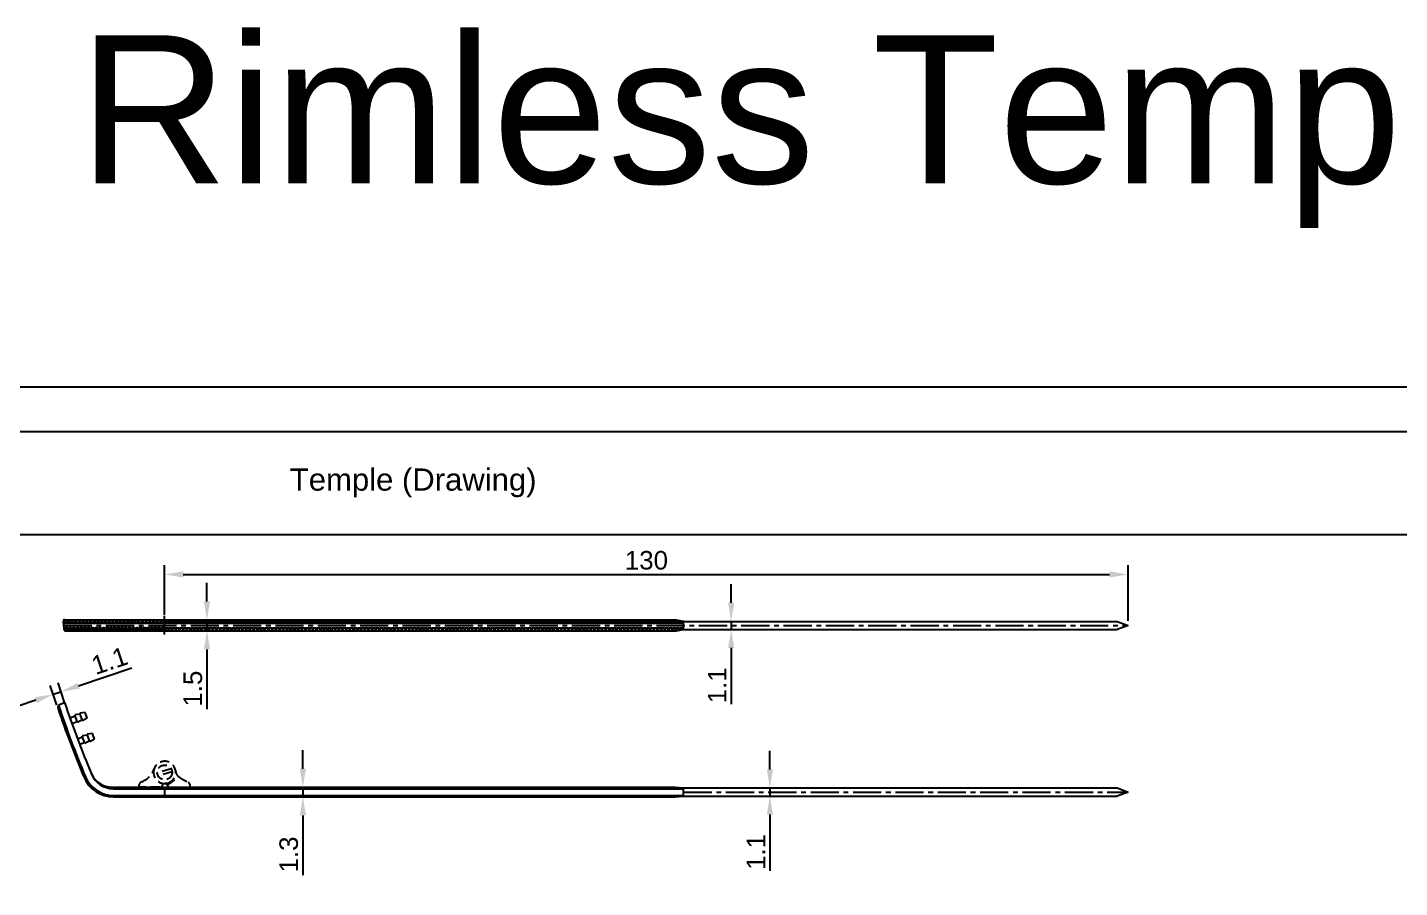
# Model space of a CAD drawing. Header units: millimetres. Extents: x 7018 to 13530, y 4187 to 5692.
# Drawn here: x 13203.3 to 13388.4, y 5181.3 to 5297.5 of the extents above; entities that cross this region are included whole.
import ezdxf

# ---------------------------------------------------------------- set-up
doc = ezdxf.new("R2010")
doc.units = ezdxf.units.MM
doc.linetypes.add('CENTER2', pattern=[28.575, 19.05, -3.175, 3.175, -3.175])
doc.linetypes.add('HIDDEN2', pattern=[0.1875, 0.125, -0.0625])
for name, color, linetype in [('Center Line', 2, 'CENTER2'), ('Dimension', 3, 'Continuous'), ('Hidden Line', 1, 'HIDDEN2')]:
    doc.layers.add(name, color=color, linetype=linetype)
doc.layers.add('绘图层', color=7, linetype='Continuous', lineweight=15)
doc.styles.get("Standard").update_dxf_attribs({"font": 'arial.ttf'})
doc.styles.add('样式 1', font='romant.shx')
doc.dimstyles.new('ISO-25$0', dxfattribs={"dimtxt": 2.5, "dimasz": 2.5, "dimexe": 0.5, "dimexo": 1, "dimgap": 1, "dimtad": 0, "dimtih": 1, "dimtoh": 1, "dimdec": 1, "dimzin": 10, "dimdsep": 46, "dimlunit": 6, "dimtxsty": '样式 1', "dimcen": 0, "dimclrd": 256, "dimclre": 256, "dimclrt": 7, "dimazin": 0, "dimtfac": 1, "dimtdec": 1, "dimtofl": 0, "dimtmove": 0, "dimatfit": 0, "dimfxl": 1, "dimtolj": 1, "dimtzin": 10, "dimarcsym": 0})

# ---------------------------------------------------------------- blocks, each defined once
blk = doc.blocks.new('*D2863')
at = {"layer": 'Defpoints', "color": 0, "transparency": 16777216}
for p in [(13240.46, 5194.87), (13240.46, 5193.57), (13240.46, 5193.57)]:
    blk.add_point(p, dxfattribs=at)
at = {"layer": 'Dimension', "color": 0, "lineweight": -2, "transparency": 16777216}
for p, q in [((13240.46, 5197.37), (13240.46, 5199.87)), ((13240.46, 5194.87), (13240.46, 5193.57)), ((13241.09, 5194.87), (13241.71, 5194.87)), ((13241.09, 5193.57), (13241.71, 5193.57)), ((13240.46, 5191.07), (13240.46, 5183))]:
    blk.add_line(p, q, dxfattribs=at)
at = {"layer": 'Dimension', "color": 0, "transparency": 16777216}
for points in [[(13240.05, 5197.37), (13240.88, 5197.37), (13240.46, 5194.87)], [(13240.05, 5191.07), (13240.88, 5191.07), (13240.46, 5193.57)]]:
    blk.add_solid(points, dxfattribs=at)
at = {"layer": 'Dimension', "color": 0, "transparency": 16777216, "insert": (13238.56, 5185.79), "char_height": 2.5, "attachment_point": 5, "rotation": 90}
blk.add_mtext('1.3', dxfattribs=at)
blk = doc.blocks.new('*D2864')
at = {"layer": 'Defpoints', "color": 0, "transparency": 16777216}
for p in [(13303.08, 5194.77), (13303.08, 5193.67), (13303.48, 5193.67)]:
    blk.add_point(p, dxfattribs=at)
at = {"layer": 'Dimension', "color": 0, "lineweight": -2, "transparency": 16777216}
for p, q in [((13303.48, 5197.27), (13303.48, 5199.77)), ((13303.48, 5194.77), (13303.48, 5193.67)), ((13303.7, 5194.77), (13304.73, 5194.77)), ((13303.7, 5193.67), (13304.73, 5193.67)), ((13303.48, 5191.17), (13303.48, 5183.59))]:
    blk.add_line(p, q, dxfattribs=at)
at = {"layer": 'Dimension', "color": 0, "transparency": 16777216}
for points in [[(13303.07, 5197.27), (13303.9, 5197.27), (13303.48, 5194.77)], [(13303.07, 5191.17), (13303.9, 5191.17), (13303.48, 5193.67)]]:
    blk.add_solid(points, dxfattribs=at)
at = {"layer": 'Dimension', "color": 0, "transparency": 16777216, "insert": (13301.6, 5186.13), "char_height": 2.5, "attachment_point": 5, "rotation": 90}
blk.add_mtext('1.1', dxfattribs=at)
blk = doc.blocks.new('*D2865')
at = {"layer": 'Defpoints', "color": 0, "transparency": 16777216}
for p in [(13227.52, 5217.47), (13227.52, 5215.97), (13227.52, 5215.97)]:
    blk.add_point(p, dxfattribs=at)
at = {"layer": 'Dimension', "color": 0, "lineweight": -2, "transparency": 16777216}
for p, q in [((13227.52, 5219.97), (13227.52, 5222.47)), ((13227.52, 5217.47), (13227.52, 5215.97)), ((13228.14, 5217.47), (13228.77, 5217.47)), ((13228.14, 5215.97), (13228.77, 5215.97)), ((13227.52, 5213.47), (13227.52, 5205.39))]:
    blk.add_line(p, q, dxfattribs=at)
at = {"layer": 'Dimension', "color": 0, "transparency": 16777216}
for points in [[(13227.1, 5219.97), (13227.94, 5219.97), (13227.52, 5217.47)], [(13227.1, 5213.47), (13227.94, 5213.47), (13227.52, 5215.97)]]:
    blk.add_solid(points, dxfattribs=at)
at = {"layer": 'Dimension', "color": 0, "transparency": 16777216, "insert": (13225.62, 5208.18), "char_height": 2.5, "attachment_point": 5, "rotation": 90}
blk.add_mtext('1.5', dxfattribs=at)
blk = doc.blocks.new('*D2866')
at = {"layer": 'Defpoints', "color": 0, "transparency": 16777216}
for p in [(13298.25, 5217.27), (13298.25, 5216.17), (13298.25, 5216.17)]:
    blk.add_point(p, dxfattribs=at)
at = {"layer": 'Dimension', "color": 0, "lineweight": -2, "transparency": 16777216}
for p, q in [((13298.25, 5219.77), (13298.25, 5222.27)), ((13298.25, 5217.27), (13298.25, 5216.17)), ((13298.88, 5217.27), (13299.5, 5217.27)), ((13298.88, 5216.17), (13299.5, 5216.17)), ((13298.25, 5213.67), (13298.25, 5206.09))]:
    blk.add_line(p, q, dxfattribs=at)
at = {"layer": 'Dimension', "color": 0, "transparency": 16777216}
for points in [[(13297.84, 5219.77), (13298.67, 5219.77), (13298.25, 5217.27)], [(13297.84, 5213.67), (13298.67, 5213.67), (13298.25, 5216.17)]]:
    blk.add_solid(points, dxfattribs=at)
at = {"layer": 'Dimension', "color": 0, "transparency": 16777216, "insert": (13296.37, 5208.63), "char_height": 2.5, "attachment_point": 5, "rotation": 90}
blk.add_mtext('1.1', dxfattribs=at)
blk = doc.blocks.new('*D2867')
at = {"layer": 'Defpoints', "color": 0, "transparency": 16777216}
for p in [(13351.83, 5223.6), (13221.81, 5217.47), (13351.83, 5216.72)]:
    blk.add_point(p, dxfattribs=at)
at = {"layer": 'Dimension', "color": 0, "lineweight": -2, "transparency": 16777216}
for p, q in [((13221.81, 5218.1), (13221.81, 5224.85)), ((13224.31, 5223.6), (13349.33, 5223.6)), ((13351.83, 5217.34), (13351.83, 5224.85))]:
    blk.add_line(p, q, dxfattribs=at)
at = {"layer": 'Dimension', "color": 0, "transparency": 16777216}
for points in [[(13224.31, 5224.02), (13224.31, 5223.19), (13221.81, 5223.6)], [(13349.33, 5224.02), (13349.33, 5223.19), (13351.83, 5223.6)]]:
    blk.add_solid(points, dxfattribs=at)
at = {"layer": 'Dimension', "color": 0, "transparency": 16777216, "insert": (13286.82, 5225.5), "char_height": 2.5, "attachment_point": 5}
blk.add_mtext('130', dxfattribs=at)
blk = doc.blocks.new('000000')
at = {"layer": 'Hidden Line', "color": 1, "ltscale": 10}
for p, q in [((1061.87, 856.68), (1062.24, 856.66)), ((1062.07, 853.96), (1062.24, 856.66)), ((1059.62, 854.3), (1060.06, 852.39)), ((1060.01, 854.39), (1060.45, 852.48)), ((1061.79, 853.67), (1060.75, 855.27)), ((1061.82, 853.68), (1061.76, 853.67)), ((1061.5, 853.06), (1061.6, 853.51))]:
    blk.add_line(p, q, dxfattribs=at)
blk.add_lwpolyline([(1062, 852.67), (1061.84, 850.01, -0.434681), (1061.61, 849.82, -0.292444), (1061.12, 850.23, 0.22572), (1059.48, 852, -1.722601), (1061.52, 853.62), (1061.59, 853.15, 0.318291), (1061.75, 852.99, -0.378196)], format="xyb", close=True, dxfattribs=at)
blk.add_circle((1060.04, 853.39), 1, dxfattribs=at)
for centre, radius, start, end in [((1052.15, 861.94), 10.88, 322.2757, 330.202), ((1061.86, 856.38), 0.3, 86.5855, 150.202), ((1059.97, 855.89), 1, 271.5579, 322.2757), ((1061.8, 853.47), 0.2, 99.5198, 167.2619), ((1061.77, 853.97), 0.3, 279.5198, 356.5855), ((1060.04, 853.39), 1.5, 248.2843, 347.2711)]:
    blk.add_arc(centre, radius, start, end, dxfattribs=at)
blk = doc.blocks.new('*D2868')
at = {"layer": 'Defpoints', "color": 0, "transparency": 16777216}
for p in [(13207.82, 5207.77), (13207.47, 5205.37), (13208.51, 5205.72)]:
    blk.add_point(p, dxfattribs=at)
at = {"layer": 'Dimension', "color": 0, "lineweight": -2, "transparency": 16777216}
for p, q in [((13210.19, 5208.57), (13217.38, 5210.98)), ((13207.27, 5205.96), (13206.38, 5208.6)), ((13208.31, 5206.31), (13207.42, 5208.96)), ((13204.41, 5206.62), (13202.04, 5205.83)), ((13206.78, 5207.42), (13207.82, 5207.77))]:
    blk.add_line(p, q, dxfattribs=at)
at = {"layer": 'Dimension', "color": 0, "transparency": 16777216}
for points in [[(13210.06, 5208.96), (13210.32, 5208.17), (13207.82, 5207.77)], [(13204.28, 5207.02), (13204.54, 5206.23), (13206.78, 5207.42)]]:
    blk.add_solid(points, dxfattribs=at)
at = {"layer": 'Dimension', "color": 0, "transparency": 16777216, "insert": (13214.37, 5211.96), "char_height": 2.5, "attachment_point": 5, "rotation": 18.5877}
blk.add_mtext('1.1', dxfattribs=at)

msp = doc.modelspace()

# ---------------------------------------------------------------- linework, layer by layer
for p, q in [((13525.875, 5242.873), (13116.62, 5242.873)), ((13129.177, 5228.984), (13525.615, 5228.984)), ((13208.129, 5217.253), (13208.219, 5216.244)), ((13208.19, 5217.015), (13291.839, 5217.015)), ((13208.329, 5217.471), (13290.816, 5217.471)), ((13208.518, 5215.971), (13290.816, 5215.971)), ((13290.816, 5217.471), (13291.839, 5217.271)), ((13290.816, 5215.971), (13291.839, 5216.169)), ((13291.839, 5217.27), (13291.839, 5217.271)), ((13221.81, 5194.871), (13290.71, 5194.871)), ((13221.81, 5194.871), (13221.81, 5193.571)), ((13221.81, 5194.671), (13291.839, 5194.671)), ((13221.81, 5193.771), (13291.839, 5193.771)), ((13290.71, 5194.871), (13291.839, 5194.771)), ((13290.71, 5193.571), (13291.839, 5193.671)), ((13291.839, 5193.671), (13291.839, 5194.771)), ((13291.839, 5194.771), (13350.327, 5194.771)), ((13291.839, 5193.671), (13350.327, 5193.671)), ((13221.81, 5193.571), (13290.71, 5193.571))]:
    msp.add_line(p, q)
at = {"color": 7}
for p, q in [((13291.839, 5217.27), (13317.936, 5217.27)), ((13291.839, 5216.17), (13322.624, 5216.17)), ((13317.936, 5217.27), (13350.327, 5217.27)), ((13322.624, 5216.17), (13350.327, 5216.17)), ((13350.327, 5217.27), (13351.827, 5216.72)), ((13351.827, 5216.72), (13350.327, 5216.17)), ((13350.327, 5194.771), (13351.827, 5194.221)), ((13351.827, 5194.221), (13350.327, 5193.671))]:
    msp.add_line(p, q, dxfattribs=at)
at = {"color": 3}
msp.add_line((13214.894, 5193.571), (13221.81, 5193.571), dxfattribs=at)
msp.add_lwpolyline([(13529.913, 4951.873), (13529.913, 5248.873), (13109.913, 5248.873), (13109.913, 4951.873)], close=True)
for points in [[(13208.71, 5217.471), (13208.71, 5217.071), (13208.41, 5217.071), (13208.41, 5217.471)], [(13208.71, 5215.971), (13208.71, 5216.371), (13208.41, 5216.371), (13208.41, 5215.991)], [(13209.21, 5217.471), (13209.21, 5217.071), (13208.91, 5217.071), (13208.91, 5217.471)], [(13209.21, 5215.971), (13209.21, 5216.371), (13208.91, 5216.371), (13208.91, 5215.971)], [(13209.71, 5217.471), (13209.71, 5217.071), (13209.41, 5217.071), (13209.41, 5217.471)], [(13209.71, 5215.971), (13209.71, 5216.371), (13209.41, 5216.371), (13209.41, 5215.971)], [(13210.21, 5217.471), (13210.21, 5217.071), (13209.91, 5217.071), (13209.91, 5217.471)], [(13210.21, 5215.971), (13210.21, 5216.371), (13209.91, 5216.371), (13209.91, 5215.971)], [(13210.71, 5217.471), (13210.71, 5217.071), (13210.41, 5217.071), (13210.41, 5217.471)], [(13210.71, 5215.971), (13210.71, 5216.371), (13210.41, 5216.371), (13210.41, 5215.971)], [(13211.21, 5217.471), (13211.21, 5217.071), (13210.91, 5217.071), (13210.91, 5217.471)], [(13211.21, 5215.971), (13211.21, 5216.371), (13210.91, 5216.371), (13210.91, 5215.971)], [(13211.71, 5217.471), (13211.71, 5217.071), (13211.41, 5217.071), (13211.41, 5217.471)], [(13211.71, 5215.971), (13211.71, 5216.371), (13211.41, 5216.371), (13211.41, 5215.971)], [(13212.21, 5217.471), (13212.21, 5217.071), (13211.91, 5217.071), (13211.91, 5217.471)], [(13212.21, 5215.971), (13212.21, 5216.371), (13211.91, 5216.371), (13211.91, 5215.971)], [(13212.71, 5217.471), (13212.71, 5217.071), (13212.41, 5217.071), (13212.41, 5217.471)], [(13212.71, 5215.971), (13212.71, 5216.371), (13212.41, 5216.371), (13212.41, 5215.971)], [(13213.21, 5217.471), (13213.21, 5217.071), (13212.91, 5217.071), (13212.91, 5217.471)], [(13213.21, 5215.971), (13213.21, 5216.371), (13212.91, 5216.371), (13212.91, 5215.971)], [(13213.71, 5217.471), (13213.71, 5217.071), (13213.41, 5217.071), (13213.41, 5217.471)], [(13213.71, 5215.971), (13213.71, 5216.371), (13213.41, 5216.371), (13213.41, 5215.971)], [(13214.21, 5217.471), (13214.21, 5217.071), (13213.91, 5217.071), (13213.91, 5217.471)], [(13214.21, 5215.971), (13214.21, 5216.371), (13213.91, 5216.371), (13213.91, 5215.971)], [(13214.71, 5217.471), (13214.71, 5217.071), (13214.41, 5217.071), (13214.41, 5217.471)], [(13214.71, 5215.971), (13214.71, 5216.371), (13214.41, 5216.371), (13214.41, 5215.971)], [(13215.21, 5217.471), (13215.21, 5217.071), (13214.91, 5217.071), (13214.91, 5217.471)], [(13215.21, 5215.971), (13215.21, 5216.371), (13214.91, 5216.371), (13214.91, 5215.971)], [(13215.71, 5217.471), (13215.71, 5217.071), (13215.41, 5217.071), (13215.41, 5217.471)], [(13215.71, 5215.971), (13215.71, 5216.371), (13215.41, 5216.371), (13215.41, 5215.971)], [(13216.21, 5217.471), (13216.21, 5217.071), (13215.91, 5217.071), (13215.91, 5217.471)], [(13216.21, 5215.971), (13216.21, 5216.371), (13215.91, 5216.371), (13215.91, 5215.971)], [(13216.71, 5217.471), (13216.71, 5217.071), (13216.41, 5217.071), (13216.41, 5217.471)], [(13216.71, 5215.971), (13216.71, 5216.371), (13216.41, 5216.371), (13216.41, 5215.971)], [(13217.21, 5217.471), (13217.21, 5217.071), (13216.91, 5217.071), (13216.91, 5217.471)], [(13217.21, 5215.971), (13217.21, 5216.371), (13216.91, 5216.371), (13216.91, 5215.971)], [(13217.71, 5217.471), (13217.71, 5217.071), (13217.41, 5217.071), (13217.41, 5217.471)], [(13217.71, 5215.971), (13217.71, 5216.371), (13217.41, 5216.371), (13217.41, 5215.971)], [(13218.21, 5217.471), (13218.21, 5217.071), (13217.91, 5217.071), (13217.91, 5217.471)], [(13218.21, 5215.971), (13218.21, 5216.371), (13217.91, 5216.371), (13217.91, 5215.971)], [(13218.71, 5217.471), (13218.71, 5217.071), (13218.41, 5217.071), (13218.41, 5217.471)], [(13218.71, 5215.971), (13218.71, 5216.371), (13218.41, 5216.371), (13218.41, 5215.971)], [(13219.21, 5217.471), (13219.21, 5217.071), (13218.91, 5217.071), (13218.91, 5217.471)], [(13219.21, 5215.971), (13219.21, 5216.371), (13218.91, 5216.371), (13218.91, 5215.971)], [(13219.71, 5217.471), (13219.71, 5217.071), (13219.41, 5217.071), (13219.41, 5217.471)], [(13219.71, 5215.971), (13219.71, 5216.371), (13219.41, 5216.371), (13219.41, 5215.971)], [(13220.21, 5217.471), (13220.21, 5217.071), (13219.91, 5217.071), (13219.91, 5217.471)], [(13220.21, 5215.971), (13220.21, 5216.371), (13219.91, 5216.371), (13219.91, 5215.971)], [(13220.71, 5217.471), (13220.71, 5217.071), (13220.41, 5217.071), (13220.41, 5217.471)], [(13220.71, 5215.971), (13220.71, 5216.371), (13220.41, 5216.371), (13220.41, 5215.971)], [(13221.21, 5217.471), (13221.21, 5217.071), (13220.91, 5217.071), (13220.91, 5217.471)], [(13221.21, 5215.971), (13221.21, 5216.371), (13220.91, 5216.371), (13220.91, 5215.971)], [(13221.71, 5217.471), (13221.71, 5217.071), (13221.41, 5217.071), (13221.41, 5217.471)], [(13221.71, 5215.971), (13221.71, 5216.371), (13221.41, 5216.371), (13221.41, 5215.971)], [(13221.91, 5217.471), (13221.91, 5217.071), (13222.21, 5217.071), (13222.21, 5217.471)], [(13221.91, 5215.971), (13221.91, 5216.371), (13222.21, 5216.371), (13222.21, 5215.971)], [(13222.41, 5217.471), (13222.41, 5217.071), (13222.71, 5217.071), (13222.71, 5217.471)], [(13222.41, 5215.971), (13222.41, 5216.371), (13222.71, 5216.371), (13222.71, 5215.971)], [(13222.91, 5217.471), (13222.91, 5217.071), (13223.21, 5217.071), (13223.21, 5217.471)], [(13222.91, 5215.971), (13222.91, 5216.371), (13223.21, 5216.371), (13223.21, 5215.971)], [(13223.41, 5217.471), (13223.41, 5217.071), (13223.71, 5217.071), (13223.71, 5217.471)], [(13223.41, 5215.971), (13223.41, 5216.371), (13223.71, 5216.371), (13223.71, 5215.971)], [(13223.91, 5217.471), (13223.91, 5217.071), (13224.21, 5217.071), (13224.21, 5217.471)], [(13223.91, 5215.971), (13223.91, 5216.371), (13224.21, 5216.371), (13224.21, 5215.971)], [(13224.41, 5217.471), (13224.41, 5217.071), (13224.71, 5217.071), (13224.71, 5217.471)], [(13224.41, 5215.971), (13224.41, 5216.371), (13224.71, 5216.371), (13224.71, 5215.971)], [(13224.91, 5217.471), (13224.91, 5217.071), (13225.21, 5217.071), (13225.21, 5217.471)], [(13224.91, 5215.971), (13224.91, 5216.371), (13225.21, 5216.371), (13225.21, 5215.971)], [(13225.41, 5217.471), (13225.41, 5217.071), (13225.71, 5217.071), (13225.71, 5217.471)], [(13225.41, 5215.971), (13225.41, 5216.371), (13225.71, 5216.371), (13225.71, 5215.971)], [(13225.91, 5217.471), (13225.91, 5217.071), (13226.21, 5217.071), (13226.21, 5217.471)], [(13225.91, 5215.971), (13225.91, 5216.371), (13226.21, 5216.371), (13226.21, 5215.971)], [(13226.41, 5217.471), (13226.41, 5217.071), (13226.71, 5217.071), (13226.71, 5217.471)], [(13226.41, 5215.971), (13226.41, 5216.371), (13226.71, 5216.371), (13226.71, 5215.971)], [(13226.91, 5217.471), (13226.91, 5217.071), (13227.21, 5217.071), (13227.21, 5217.471)], [(13226.91, 5215.971), (13226.91, 5216.371), (13227.21, 5216.371), (13227.21, 5215.971)], [(13227.41, 5217.471), (13227.41, 5217.071), (13227.71, 5217.071), (13227.71, 5217.471)], [(13227.41, 5215.971), (13227.41, 5216.371), (13227.71, 5216.371), (13227.71, 5215.971)], [(13227.91, 5217.471), (13227.91, 5217.071), (13228.21, 5217.071), (13228.21, 5217.471)], [(13227.91, 5215.971), (13227.91, 5216.371), (13228.21, 5216.371), (13228.21, 5215.971)], [(13228.41, 5217.471), (13228.41, 5217.071), (13228.71, 5217.071), (13228.71, 5217.471)], [(13228.41, 5215.971), (13228.41, 5216.371), (13228.71, 5216.371), (13228.71, 5215.971)], [(13228.91, 5217.471), (13228.91, 5217.071), (13229.21, 5217.071), (13229.21, 5217.471)], [(13228.91, 5215.971), (13228.91, 5216.371), (13229.21, 5216.371), (13229.21, 5215.971)], [(13229.41, 5217.471), (13229.41, 5217.071), (13229.71, 5217.071), (13229.71, 5217.471)], [(13229.41, 5215.971), (13229.41, 5216.371), (13229.71, 5216.371), (13229.71, 5215.971)], [(13229.91, 5217.471), (13229.91, 5217.071), (13230.21, 5217.071), (13230.21, 5217.471)], [(13229.91, 5215.971), (13229.91, 5216.371), (13230.21, 5216.371), (13230.21, 5215.971)], [(13230.41, 5217.471), (13230.41, 5217.071), (13230.71, 5217.071), (13230.71, 5217.471)], [(13230.41, 5215.971), (13230.41, 5216.371), (13230.71, 5216.371), (13230.71, 5215.971)], [(13230.91, 5217.471), (13230.91, 5217.071), (13231.21, 5217.071), (13231.21, 5217.471)], [(13230.91, 5215.971), (13230.91, 5216.371), (13231.21, 5216.371), (13231.21, 5215.971)], [(13231.41, 5217.471), (13231.41, 5217.071), (13231.71, 5217.071), (13231.71, 5217.471)], [(13231.41, 5215.971), (13231.41, 5216.371), (13231.71, 5216.371), (13231.71, 5215.971)], [(13231.91, 5217.471), (13231.91, 5217.071), (13232.21, 5217.071), (13232.21, 5217.471)], [(13231.91, 5215.971), (13231.91, 5216.371), (13232.21, 5216.371), (13232.21, 5215.971)], [(13232.41, 5217.471), (13232.41, 5217.071), (13232.71, 5217.071), (13232.71, 5217.471)], [(13232.41, 5215.971), (13232.41, 5216.371), (13232.71, 5216.371), (13232.71, 5215.971)], [(13232.91, 5217.471), (13232.91, 5217.071), (13233.21, 5217.071), (13233.21, 5217.471)], [(13232.91, 5215.971), (13232.91, 5216.371), (13233.21, 5216.371), (13233.21, 5215.971)], [(13233.41, 5217.471), (13233.41, 5217.071), (13233.71, 5217.071), (13233.71, 5217.471)], [(13233.41, 5215.971), (13233.41, 5216.371), (13233.71, 5216.371), (13233.71, 5215.971)], [(13233.91, 5217.471), (13233.91, 5217.071), (13234.21, 5217.071), (13234.21, 5217.471)], [(13233.91, 5215.971), (13233.91, 5216.371), (13234.21, 5216.371), (13234.21, 5215.971)], [(13234.41, 5217.471), (13234.41, 5217.071), (13234.71, 5217.071), (13234.71, 5217.471)], [(13234.41, 5215.971), (13234.41, 5216.371), (13234.71, 5216.371), (13234.71, 5215.971)], [(13234.91, 5217.471), (13234.91, 5217.071), (13235.21, 5217.071), (13235.21, 5217.471)], [(13234.91, 5215.971), (13234.91, 5216.371), (13235.21, 5216.371), (13235.21, 5215.971)], [(13235.41, 5217.471), (13235.41, 5217.071), (13235.71, 5217.071), (13235.71, 5217.471)], [(13235.41, 5215.971), (13235.41, 5216.371), (13235.71, 5216.371), (13235.71, 5215.971)], [(13235.91, 5217.471), (13235.91, 5217.071), (13236.21, 5217.071), (13236.21, 5217.471)], [(13235.91, 5215.971), (13235.91, 5216.371), (13236.21, 5216.371), (13236.21, 5215.971)], [(13236.41, 5217.471), (13236.41, 5217.071), (13236.71, 5217.071), (13236.71, 5217.471)], [(13236.41, 5215.971), (13236.41, 5216.371), (13236.71, 5216.371), (13236.71, 5215.971)], [(13236.91, 5217.471), (13236.91, 5217.071), (13237.21, 5217.071), (13237.21, 5217.471)], [(13236.91, 5215.971), (13236.91, 5216.371), (13237.21, 5216.371), (13237.21, 5215.971)], [(13237.41, 5217.471), (13237.41, 5217.071), (13237.71, 5217.071), (13237.71, 5217.471)], [(13237.41, 5215.971), (13237.41, 5216.371), (13237.71, 5216.371), (13237.71, 5215.971)], [(13237.91, 5217.471), (13237.91, 5217.071), (13238.21, 5217.071), (13238.21, 5217.471)], [(13237.91, 5215.971), (13237.91, 5216.371), (13238.21, 5216.371), (13238.21, 5215.971)], [(13238.41, 5217.471), (13238.41, 5217.071), (13238.71, 5217.071), (13238.71, 5217.471)], [(13238.41, 5215.971), (13238.41, 5216.371), (13238.71, 5216.371), (13238.71, 5215.971)], [(13238.91, 5217.471), (13238.91, 5217.071), (13239.21, 5217.071), (13239.21, 5217.471)], [(13238.91, 5215.971), (13238.91, 5216.371), (13239.21, 5216.371), (13239.21, 5215.971)], [(13239.41, 5217.471), (13239.41, 5217.071), (13239.71, 5217.071), (13239.71, 5217.471)], [(13239.41, 5215.971), (13239.41, 5216.371), (13239.71, 5216.371), (13239.71, 5215.971)], [(13239.91, 5217.471), (13239.91, 5217.071), (13240.21, 5217.071), (13240.21, 5217.471)], [(13239.91, 5215.971), (13239.91, 5216.371), (13240.21, 5216.371), (13240.21, 5215.971)], [(13240.41, 5217.471), (13240.41, 5217.071), (13240.71, 5217.071), (13240.71, 5217.471)], [(13240.41, 5215.971), (13240.41, 5216.371), (13240.71, 5216.371), (13240.71, 5215.971)], [(13240.91, 5217.471), (13240.91, 5217.071), (13241.21, 5217.071), (13241.21, 5217.471)], [(13240.91, 5215.971), (13240.91, 5216.371), (13241.21, 5216.371), (13241.21, 5215.971)], [(13241.41, 5217.471), (13241.41, 5217.071), (13241.71, 5217.071), (13241.71, 5217.471)], [(13241.41, 5215.971), (13241.41, 5216.371), (13241.71, 5216.371), (13241.71, 5215.971)], [(13241.91, 5217.471), (13241.91, 5217.071), (13242.21, 5217.071), (13242.21, 5217.471)], [(13241.91, 5215.971), (13241.91, 5216.371), (13242.21, 5216.371), (13242.21, 5215.971)], [(13242.41, 5217.471), (13242.41, 5217.071), (13242.71, 5217.071), (13242.71, 5217.471)], [(13242.41, 5215.971), (13242.41, 5216.371), (13242.71, 5216.371), (13242.71, 5215.971)], [(13242.91, 5217.471), (13242.91, 5217.071), (13243.21, 5217.071), (13243.21, 5217.471)], [(13242.91, 5215.971), (13242.91, 5216.371), (13243.21, 5216.371), (13243.21, 5215.971)], [(13243.41, 5217.471), (13243.41, 5217.071), (13243.71, 5217.071), (13243.71, 5217.471)], [(13243.41, 5215.971), (13243.41, 5216.371), (13243.71, 5216.371), (13243.71, 5215.971)], [(13243.91, 5217.471), (13243.91, 5217.071), (13244.21, 5217.071), (13244.21, 5217.471)], [(13243.91, 5215.971), (13243.91, 5216.371), (13244.21, 5216.371), (13244.21, 5215.971)], [(13244.41, 5217.471), (13244.41, 5217.071), (13244.71, 5217.071), (13244.71, 5217.471)], [(13244.41, 5215.971), (13244.41, 5216.371), (13244.71, 5216.371), (13244.71, 5215.971)], [(13244.91, 5217.471), (13244.91, 5217.071), (13245.21, 5217.071), (13245.21, 5217.471)], [(13244.91, 5215.971), (13244.91, 5216.371), (13245.21, 5216.371), (13245.21, 5215.971)], [(13245.41, 5217.471), (13245.41, 5217.071), (13245.71, 5217.071), (13245.71, 5217.471)], [(13245.41, 5215.971), (13245.41, 5216.371), (13245.71, 5216.371), (13245.71, 5215.971)], [(13245.91, 5217.471), (13245.91, 5217.071), (13246.21, 5217.071), (13246.21, 5217.471)], [(13245.91, 5215.971), (13245.91, 5216.371), (13246.21, 5216.371), (13246.21, 5215.971)], [(13246.41, 5217.471), (13246.41, 5217.071), (13246.71, 5217.071), (13246.71, 5217.471)], [(13246.41, 5215.971), (13246.41, 5216.371), (13246.71, 5216.371), (13246.71, 5215.971)], [(13246.91, 5217.471), (13246.91, 5217.071), (13247.21, 5217.071), (13247.21, 5217.471)], [(13246.91, 5215.971), (13246.91, 5216.371), (13247.21, 5216.371), (13247.21, 5215.971)], [(13247.41, 5217.471), (13247.41, 5217.071), (13247.71, 5217.071), (13247.71, 5217.471)], [(13247.41, 5215.971), (13247.41, 5216.371), (13247.71, 5216.371), (13247.71, 5215.971)], [(13247.91, 5217.471), (13247.91, 5217.071), (13248.21, 5217.071), (13248.21, 5217.471)], [(13247.91, 5215.971), (13247.91, 5216.371), (13248.21, 5216.371), (13248.21, 5215.971)], [(13248.41, 5217.471), (13248.41, 5217.071), (13248.71, 5217.071), (13248.71, 5217.471)], [(13248.41, 5215.971), (13248.41, 5216.371), (13248.71, 5216.371), (13248.71, 5215.971)], [(13248.91, 5217.471), (13248.91, 5217.071), (13249.21, 5217.071), (13249.21, 5217.471)], [(13248.91, 5215.971), (13248.91, 5216.371), (13249.21, 5216.371), (13249.21, 5215.971)], [(13249.41, 5217.471), (13249.41, 5217.071), (13249.71, 5217.071), (13249.71, 5217.471)], [(13249.41, 5215.971), (13249.41, 5216.371), (13249.71, 5216.371), (13249.71, 5215.971)], [(13249.91, 5217.471), (13249.91, 5217.071), (13250.21, 5217.071), (13250.21, 5217.471)], [(13249.91, 5215.971), (13249.91, 5216.371), (13250.21, 5216.371), (13250.21, 5215.971)], [(13250.41, 5217.471), (13250.41, 5217.071), (13250.71, 5217.071), (13250.71, 5217.471)], [(13250.41, 5215.971), (13250.41, 5216.371), (13250.71, 5216.371), (13250.71, 5215.971)], [(13250.91, 5217.471), (13250.91, 5217.071), (13251.21, 5217.071), (13251.21, 5217.471)], [(13250.91, 5215.971), (13250.91, 5216.371), (13251.21, 5216.371), (13251.21, 5215.971)], [(13251.41, 5217.471), (13251.41, 5217.071), (13251.71, 5217.071), (13251.71, 5217.471)], [(13251.41, 5215.971), (13251.41, 5216.371), (13251.71, 5216.371), (13251.71, 5215.971)], [(13251.91, 5217.471), (13251.91, 5217.071), (13252.21, 5217.071), (13252.21, 5217.471)], [(13251.91, 5215.971), (13251.91, 5216.371), (13252.21, 5216.371), (13252.21, 5215.971)], [(13252.41, 5217.471), (13252.41, 5217.071), (13252.71, 5217.071), (13252.71, 5217.471)], [(13252.41, 5215.971), (13252.41, 5216.371), (13252.71, 5216.371), (13252.71, 5215.971)], [(13252.91, 5217.471), (13252.91, 5217.071), (13253.21, 5217.071), (13253.21, 5217.471)], [(13252.91, 5215.971), (13252.91, 5216.371), (13253.21, 5216.371), (13253.21, 5215.971)], [(13253.41, 5217.471), (13253.41, 5217.071), (13253.71, 5217.071), (13253.71, 5217.471)], [(13253.41, 5215.971), (13253.41, 5216.371), (13253.71, 5216.371), (13253.71, 5215.971)], [(13253.91, 5217.471), (13253.91, 5217.071), (13254.21, 5217.071), (13254.21, 5217.471)], [(13253.91, 5215.971), (13253.91, 5216.371), (13254.21, 5216.371), (13254.21, 5215.971)], [(13254.41, 5217.471), (13254.41, 5217.071), (13254.71, 5217.071), (13254.71, 5217.471)], [(13254.41, 5215.971), (13254.41, 5216.371), (13254.71, 5216.371), (13254.71, 5215.971)], [(13254.91, 5217.471), (13254.91, 5217.071), (13255.21, 5217.071), (13255.21, 5217.471)], [(13254.91, 5215.971), (13254.91, 5216.371), (13255.21, 5216.371), (13255.21, 5215.971)], [(13255.41, 5217.471), (13255.41, 5217.071), (13255.71, 5217.071), (13255.71, 5217.471)], [(13255.41, 5215.971), (13255.41, 5216.371), (13255.71, 5216.371), (13255.71, 5215.971)], [(13255.91, 5217.471), (13255.91, 5217.071), (13256.21, 5217.071), (13256.21, 5217.471)], [(13255.91, 5215.971), (13255.91, 5216.371), (13256.21, 5216.371), (13256.21, 5215.971)], [(13256.41, 5217.471), (13256.41, 5217.071), (13256.71, 5217.071), (13256.71, 5217.471)], [(13256.41, 5215.971), (13256.41, 5216.371), (13256.71, 5216.371), (13256.71, 5215.971)], [(13256.91, 5217.471), (13256.91, 5217.071), (13257.21, 5217.071), (13257.21, 5217.471)], [(13256.91, 5215.971), (13256.91, 5216.371), (13257.21, 5216.371), (13257.21, 5215.971)], [(13257.41, 5217.471), (13257.41, 5217.071), (13257.71, 5217.071), (13257.71, 5217.471)], [(13257.41, 5215.971), (13257.41, 5216.371), (13257.71, 5216.371), (13257.71, 5215.971)], [(13257.91, 5217.471), (13257.91, 5217.071), (13258.21, 5217.071), (13258.21, 5217.471)], [(13257.91, 5215.971), (13257.91, 5216.371), (13258.21, 5216.371), (13258.21, 5215.971)], [(13258.41, 5217.471), (13258.41, 5217.071), (13258.71, 5217.071), (13258.71, 5217.471)], [(13258.41, 5215.971), (13258.41, 5216.371), (13258.71, 5216.371), (13258.71, 5215.971)], [(13258.91, 5217.471), (13258.91, 5217.071), (13259.21, 5217.071), (13259.21, 5217.471)], [(13258.91, 5215.971), (13258.91, 5216.371), (13259.21, 5216.371), (13259.21, 5215.971)], [(13259.41, 5217.471), (13259.41, 5217.071), (13259.71, 5217.071), (13259.71, 5217.471)], [(13259.41, 5215.971), (13259.41, 5216.371), (13259.71, 5216.371), (13259.71, 5215.971)], [(13259.91, 5217.471), (13259.91, 5217.071), (13260.21, 5217.071), (13260.21, 5217.471)], [(13259.91, 5215.971), (13259.91, 5216.371), (13260.21, 5216.371), (13260.21, 5215.971)], [(13260.41, 5217.471), (13260.41, 5217.071), (13260.71, 5217.071), (13260.71, 5217.471)], [(13260.41, 5215.971), (13260.41, 5216.371), (13260.71, 5216.371), (13260.71, 5215.971)], [(13260.91, 5217.471), (13260.91, 5217.071), (13261.21, 5217.071), (13261.21, 5217.471)], [(13260.91, 5215.971), (13260.91, 5216.371), (13261.21, 5216.371), (13261.21, 5215.971)], [(13261.41, 5217.471), (13261.41, 5217.071), (13261.71, 5217.071), (13261.71, 5217.471)], [(13261.41, 5215.971), (13261.41, 5216.371), (13261.71, 5216.371), (13261.71, 5215.971)], [(13261.91, 5217.471), (13261.91, 5217.071), (13262.21, 5217.071), (13262.21, 5217.471)], [(13261.91, 5215.971), (13261.91, 5216.371), (13262.21, 5216.371), (13262.21, 5215.971)], [(13262.41, 5217.471), (13262.41, 5217.071), (13262.71, 5217.071), (13262.71, 5217.471)], [(13262.41, 5215.971), (13262.41, 5216.371), (13262.71, 5216.371), (13262.71, 5215.971)], [(13262.91, 5217.471), (13262.91, 5217.071), (13263.21, 5217.071), (13263.21, 5217.471)], [(13262.91, 5215.971), (13262.91, 5216.371), (13263.21, 5216.371), (13263.21, 5215.971)], [(13263.41, 5217.471), (13263.41, 5217.071), (13263.71, 5217.071), (13263.71, 5217.471)], [(13263.41, 5215.971), (13263.41, 5216.371), (13263.71, 5216.371), (13263.71, 5215.971)], [(13263.91, 5217.471), (13263.91, 5217.071), (13264.21, 5217.071), (13264.21, 5217.471)], [(13263.91, 5215.971), (13263.91, 5216.371), (13264.21, 5216.371), (13264.21, 5215.971)], [(13264.41, 5217.471), (13264.41, 5217.071), (13264.71, 5217.071), (13264.71, 5217.471)], [(13264.41, 5215.971), (13264.41, 5216.371), (13264.71, 5216.371), (13264.71, 5215.971)], [(13264.91, 5217.471), (13264.91, 5217.071), (13265.21, 5217.071), (13265.21, 5217.471)], [(13264.91, 5215.971), (13264.91, 5216.371), (13265.21, 5216.371), (13265.21, 5215.971)], [(13265.41, 5217.471), (13265.41, 5217.071), (13265.71, 5217.071), (13265.71, 5217.471)], [(13265.41, 5215.971), (13265.41, 5216.371), (13265.71, 5216.371), (13265.71, 5215.971)], [(13265.91, 5217.471), (13265.91, 5217.071), (13266.21, 5217.071), (13266.21, 5217.471)], [(13265.91, 5215.971), (13265.91, 5216.371), (13266.21, 5216.371), (13266.21, 5215.971)], [(13266.41, 5217.471), (13266.41, 5217.071), (13266.71, 5217.071), (13266.71, 5217.471)], [(13266.41, 5215.971), (13266.41, 5216.371), (13266.71, 5216.371), (13266.71, 5215.971)], [(13266.91, 5217.471), (13266.91, 5217.071), (13267.21, 5217.071), (13267.21, 5217.471)], [(13266.91, 5215.971), (13266.91, 5216.371), (13267.21, 5216.371), (13267.21, 5215.971)], [(13267.41, 5217.471), (13267.41, 5217.071), (13267.71, 5217.071), (13267.71, 5217.471)], [(13267.41, 5215.971), (13267.41, 5216.371), (13267.71, 5216.371), (13267.71, 5215.971)], [(13267.91, 5217.471), (13267.91, 5217.071), (13268.21, 5217.071), (13268.21, 5217.471)], [(13267.91, 5215.971), (13267.91, 5216.371), (13268.21, 5216.371), (13268.21, 5215.971)], [(13268.41, 5217.471), (13268.41, 5217.071), (13268.71, 5217.071), (13268.71, 5217.471)], [(13268.41, 5215.971), (13268.41, 5216.371), (13268.71, 5216.371), (13268.71, 5215.971)], [(13268.91, 5217.471), (13268.91, 5217.071), (13269.21, 5217.071), (13269.21, 5217.471)], [(13268.91, 5215.971), (13268.91, 5216.371), (13269.21, 5216.371), (13269.21, 5215.971)], [(13269.41, 5217.471), (13269.41, 5217.071), (13269.71, 5217.071), (13269.71, 5217.471)], [(13269.41, 5215.971), (13269.41, 5216.371), (13269.71, 5216.371), (13269.71, 5215.971)], [(13269.91, 5217.471), (13269.91, 5217.071), (13270.21, 5217.071), (13270.21, 5217.471)], [(13269.91, 5215.971), (13269.91, 5216.371), (13270.21, 5216.371), (13270.21, 5215.971)], [(13270.41, 5217.471), (13270.41, 5217.071), (13270.71, 5217.071), (13270.71, 5217.471)], [(13270.41, 5215.971), (13270.41, 5216.371), (13270.71, 5216.371), (13270.71, 5215.971)], [(13270.91, 5217.471), (13270.91, 5217.071), (13271.21, 5217.071), (13271.21, 5217.471)], [(13270.91, 5215.971), (13270.91, 5216.371), (13271.21, 5216.371), (13271.21, 5215.971)], [(13271.41, 5217.471), (13271.41, 5217.071), (13271.71, 5217.071), (13271.71, 5217.471)], [(13271.41, 5215.971), (13271.41, 5216.371), (13271.71, 5216.371), (13271.71, 5215.971)], [(13271.91, 5217.471), (13271.91, 5217.071), (13272.21, 5217.071), (13272.21, 5217.471)], [(13271.91, 5215.971), (13271.91, 5216.371), (13272.21, 5216.371), (13272.21, 5215.971)], [(13272.41, 5217.471), (13272.41, 5217.071), (13272.71, 5217.071), (13272.71, 5217.471)], [(13272.41, 5215.971), (13272.41, 5216.371), (13272.71, 5216.371), (13272.71, 5215.971)], [(13272.91, 5217.471), (13272.91, 5217.071), (13273.21, 5217.071), (13273.21, 5217.471)], [(13272.91, 5215.971), (13272.91, 5216.371), (13273.21, 5216.371), (13273.21, 5215.971)], [(13273.41, 5217.471), (13273.41, 5217.071), (13273.71, 5217.071), (13273.71, 5217.471)], [(13273.41, 5215.971), (13273.41, 5216.371), (13273.71, 5216.371), (13273.71, 5215.971)], [(13273.91, 5217.471), (13273.91, 5217.071), (13274.21, 5217.071), (13274.21, 5217.471)], [(13273.91, 5215.971), (13273.91, 5216.371), (13274.21, 5216.371), (13274.21, 5215.971)], [(13274.41, 5217.471), (13274.41, 5217.071), (13274.71, 5217.071), (13274.71, 5217.471)], [(13274.41, 5215.971), (13274.41, 5216.371), (13274.71, 5216.371), (13274.71, 5215.971)], [(13274.91, 5217.471), (13274.91, 5217.071), (13275.21, 5217.071), (13275.21, 5217.471)], [(13274.91, 5215.971), (13274.91, 5216.371), (13275.21, 5216.371), (13275.21, 5215.971)], [(13275.41, 5217.471), (13275.41, 5217.071), (13275.71, 5217.071), (13275.71, 5217.471)], [(13275.41, 5215.971), (13275.41, 5216.371), (13275.71, 5216.371), (13275.71, 5215.971)], [(13275.91, 5217.471), (13275.91, 5217.071), (13276.21, 5217.071), (13276.21, 5217.471)], [(13275.91, 5215.971), (13275.91, 5216.371), (13276.21, 5216.371), (13276.21, 5215.971)], [(13276.41, 5217.471), (13276.41, 5217.071), (13276.71, 5217.071), (13276.71, 5217.471)], [(13276.41, 5215.971), (13276.41, 5216.371), (13276.71, 5216.371), (13276.71, 5215.971)], [(13276.91, 5217.471), (13276.91, 5217.071), (13277.21, 5217.071), (13277.21, 5217.471)], [(13276.91, 5215.971), (13276.91, 5216.371), (13277.21, 5216.371), (13277.21, 5215.971)], [(13277.41, 5217.471), (13277.41, 5217.071), (13277.71, 5217.071), (13277.71, 5217.471)], [(13277.41, 5215.971), (13277.41, 5216.371), (13277.71, 5216.371), (13277.71, 5215.971)], [(13277.91, 5217.471), (13277.91, 5217.071), (13278.21, 5217.071), (13278.21, 5217.471)], [(13277.91, 5215.971), (13277.91, 5216.371), (13278.21, 5216.371), (13278.21, 5215.971)], [(13278.41, 5217.471), (13278.41, 5217.071), (13278.71, 5217.071), (13278.71, 5217.471)], [(13278.41, 5215.971), (13278.41, 5216.371), (13278.71, 5216.371), (13278.71, 5215.971)], [(13278.91, 5217.471), (13278.91, 5217.071), (13279.21, 5217.071), (13279.21, 5217.471)], [(13278.91, 5215.971), (13278.91, 5216.371), (13279.21, 5216.371), (13279.21, 5215.971)], [(13279.41, 5217.471), (13279.41, 5217.071), (13279.71, 5217.071), (13279.71, 5217.471)], [(13279.41, 5215.971), (13279.41, 5216.371), (13279.71, 5216.371), (13279.71, 5215.971)], [(13279.91, 5217.471), (13279.91, 5217.071), (13280.21, 5217.071), (13280.21, 5217.471)], [(13279.91, 5215.971), (13279.91, 5216.371), (13280.21, 5216.371), (13280.21, 5215.971)], [(13280.41, 5217.471), (13280.41, 5217.071), (13280.71, 5217.071), (13280.71, 5217.471)], [(13280.41, 5215.971), (13280.41, 5216.371), (13280.71, 5216.371), (13280.71, 5215.971)], [(13280.91, 5217.471), (13280.91, 5217.071), (13281.21, 5217.071), (13281.21, 5217.471)], [(13280.91, 5215.971), (13280.91, 5216.371), (13281.21, 5216.371), (13281.21, 5215.971)], [(13281.41, 5217.471), (13281.41, 5217.071), (13281.71, 5217.071), (13281.71, 5217.471)], [(13281.41, 5215.971), (13281.41, 5216.371), (13281.71, 5216.371), (13281.71, 5215.971)], [(13281.91, 5217.471), (13281.91, 5217.071), (13282.21, 5217.071), (13282.21, 5217.471)], [(13281.91, 5215.971), (13281.91, 5216.371), (13282.21, 5216.371), (13282.21, 5215.971)], [(13282.41, 5217.471), (13282.41, 5217.071), (13282.71, 5217.071), (13282.71, 5217.471)], [(13282.41, 5215.971), (13282.41, 5216.371), (13282.71, 5216.371), (13282.71, 5215.971)], [(13282.91, 5217.471), (13282.91, 5217.071), (13283.21, 5217.071), (13283.21, 5217.471)], [(13282.91, 5215.971), (13282.91, 5216.371), (13283.21, 5216.371), (13283.21, 5215.971)], [(13283.41, 5217.471), (13283.41, 5217.071), (13283.71, 5217.071), (13283.71, 5217.471)], [(13283.41, 5215.971), (13283.41, 5216.371), (13283.71, 5216.371), (13283.71, 5215.971)], [(13283.91, 5217.471), (13283.91, 5217.071), (13284.21, 5217.071), (13284.21, 5217.471)], [(13283.91, 5215.971), (13283.91, 5216.371), (13284.21, 5216.371), (13284.21, 5215.971)], [(13284.41, 5217.471), (13284.41, 5217.071), (13284.71, 5217.071), (13284.71, 5217.471)], [(13284.41, 5215.971), (13284.41, 5216.371), (13284.71, 5216.371), (13284.71, 5215.971)], [(13284.91, 5217.471), (13284.91, 5217.071), (13285.21, 5217.071), (13285.21, 5217.471)], [(13284.91, 5215.971), (13284.91, 5216.371), (13285.21, 5216.371), (13285.21, 5215.971)], [(13285.41, 5217.471), (13285.41, 5217.071), (13285.71, 5217.071), (13285.71, 5217.471)], [(13285.41, 5215.971), (13285.41, 5216.371), (13285.71, 5216.371), (13285.71, 5215.971)], [(13285.91, 5217.471), (13285.91, 5217.071), (13286.21, 5217.071), (13286.21, 5217.471)], [(13285.91, 5215.971), (13285.91, 5216.371), (13286.21, 5216.371), (13286.21, 5215.971)], [(13286.41, 5217.471), (13286.41, 5217.071), (13286.71, 5217.071), (13286.71, 5217.471)], [(13286.41, 5215.971), (13286.41, 5216.371), (13286.71, 5216.371), (13286.71, 5215.971)], [(13286.91, 5217.471), (13286.91, 5217.071), (13287.21, 5217.071), (13287.21, 5217.471)], [(13286.91, 5215.971), (13286.91, 5216.371), (13287.21, 5216.371), (13287.21, 5215.971)], [(13287.41, 5217.471), (13287.41, 5217.071), (13287.71, 5217.071), (13287.71, 5217.471)], [(13287.41, 5215.971), (13287.41, 5216.371), (13287.71, 5216.371), (13287.71, 5215.971)], [(13287.91, 5217.471), (13287.91, 5217.071), (13288.21, 5217.071), (13288.21, 5217.471)], [(13287.91, 5215.971), (13287.91, 5216.371), (13288.21, 5216.371), (13288.21, 5215.971)], [(13288.41, 5217.471), (13288.41, 5217.071), (13288.71, 5217.071), (13288.71, 5217.471)], [(13288.41, 5215.971), (13288.41, 5216.371), (13288.71, 5216.371), (13288.71, 5215.971)], [(13288.91, 5217.471), (13288.91, 5217.071), (13289.21, 5217.071), (13289.21, 5217.471)], [(13288.91, 5215.971), (13288.91, 5216.371), (13289.21, 5216.371), (13289.21, 5215.971)], [(13289.41, 5217.471), (13289.41, 5217.071), (13289.71, 5217.071), (13289.71, 5217.471)], [(13289.41, 5215.971), (13289.41, 5216.371), (13289.71, 5216.371), (13289.71, 5215.971)], [(13289.91, 5217.471), (13289.91, 5217.071), (13290.21, 5217.071), (13290.21, 5217.471)], [(13289.91, 5215.971), (13289.91, 5216.371), (13290.21, 5216.371), (13290.21, 5215.971)], [(13290.41, 5217.471), (13290.41, 5217.071), (13290.71, 5217.071), (13290.71, 5217.471)], [(13290.41, 5215.971), (13290.41, 5216.371), (13290.71, 5216.371), (13290.71, 5215.971)], [(13290.91, 5217.452), (13290.91, 5217.071), (13291.21, 5217.071), (13291.21, 5217.394)], [(13290.91, 5215.989), (13290.91, 5216.371), (13291.21, 5216.371), (13291.21, 5216.048)], [(13291.41, 5217.355), (13291.41, 5217.071), (13291.71, 5217.071), (13291.71, 5217.296)], [(13291.41, 5216.087), (13291.41, 5216.371), (13291.71, 5216.371), (13291.71, 5216.145)]]:
    msp.add_lwpolyline(points)
at = {"color": 7}
for points in [[(13291.839, 5216.169), (13291.839, 5217.271)], [(13291.839, 5216.168), (13291.839, 5217.27)]]:
    msp.add_lwpolyline(points, dxfattribs=at)
at = {"color": 3}
for points in [[(13207.495, 5205.917, 0.0193934), (13211.115, 5196.281, 0.3018597), (13214.894, 5193.771), (13221.81, 5193.771)], [(13207.722, 5206.098), (13208.306, 5206.33, 0.0196508), (13211.945, 5196.63, 0.3018597), (13214.894, 5194.671), (13221.81, 5194.671)], [(13211.644, 5197.351), (13211.961, 5196.655, 0.2966542), (13214.704, 5194.871), (13221.81, 5194.871)]]:
    msp.add_lwpolyline(points, format="xyb", dxfattribs=at)
for centre, radius, start, end in [((13208.329, 5217.271), 0.2, 90, 185.09689), ((13208.518, 5216.271), 0.3, 185.09689, 270)]:
    msp.add_arc(centre, radius, start, end)
for centre, radius, start, end in [((13207.906, 5205.633), 0.5, 111.64164, 198.53616), ((13333.298, 5247.677), 132.753, 198.53616, 202.81385), ((13214.894, 5197.871), 4.3, 202.8122, 270)]:
    msp.add_arc(centre, radius, start, end, dxfattribs=at)
at = {"layer": 'Center Line', "ltscale": 0.2}
for p, q in [((13221.81, 5215.471), (13221.81, 5217.971)), ((13208.177, 5216.721), (13351.824, 5216.721)), ((13291.839, 5194.221), (13351.827, 5194.221))]:
    msp.add_line(p, q, dxfattribs=at)
at = {"layer": 'Hidden Line', "color": 1, "ltscale": 10}
for p, q in [((13211.072, 5204.953), (13210.362, 5204.863)), ((13210.726, 5203.825), (13210.362, 5204.863)), ((13211.337, 5204.198), (13211.072, 5204.953)), ((13209.02, 5204.233), (13209.751, 5204.49)), ((13209.02, 5204.233), (13209.285, 5203.478)), ((13209.285, 5203.478), (13210.016, 5203.735)), ((13210.412, 5204.721), (13209.701, 5204.631)), ((13210.066, 5203.593), (13209.701, 5204.631)), ((13210.676, 5203.966), (13210.066, 5203.593)), ((13211.337, 5204.198), (13210.726, 5203.825)), ((13210.042, 5201.412), (13210.744, 5201.659)), ((13211.405, 5201.89), (13210.694, 5201.8)), ((13211.059, 5200.762), (13210.694, 5201.8)), ((13211.669, 5201.135), (13211.059, 5200.762)), ((13212.065, 5202.122), (13211.355, 5202.032)), ((13211.719, 5200.994), (13211.355, 5202.032)), ((13212.33, 5201.367), (13211.719, 5200.994)), ((13212.33, 5201.367), (13212.065, 5202.122)), ((13210.326, 5200.664), (13211.009, 5200.904))]:
    msp.add_line(p, q, dxfattribs=at)
at = {"layer": '绘图层', "color": 3, "lineweight": 9}
msp.add_line((13221.81, 5194.871), (13221.81, 5193.571), dxfattribs=at)

# ---------------------------------------------------------------- block references
at = {"color": 3, "rotation": 273.4144941020105}
msp.add_blockref('000000', (12306.798, 6204.199), dxfattribs=at)

# ---------------------------------------------------------------- texts
at = {"attachment_point": 5}
for s, insert, char_height, width in [('Rimless Temples', (13317.302, 5283.389), 20, 726.18125), ('Temple (Drawing)', (13255.344, 5235.966), 2.99966, 46.92869)]:
    msp.add_mtext(s, dxfattribs=dict(at, insert=insert, char_height=char_height, width=width))

# ---------------------------------------------------------------- dimensions: what is measured, and where the dimension line sits
at = {"layer": 'Dimension'}
dim = msp.add_linear_dim(base=(13351.827, 5223.602), p1=(13221.81, 5217.471), p2=(13351.827, 5216.72), dimstyle='ISO-25$0', override={"dimexe": 1.25, "dimexo": 0.625, "dimgap": 0.625, "dimtad": 1, "dimtih": 0, "dimtoh": 0, "dimzin": 8, "dimlunit": 2, "dimtxsty": 'Standard', "dimcen": 2.5, "dimclrd": 0, "dimclre": 0, "dimclrt": 0, "dimadec": 0, "dimtp": 0.2, "dimtm": 0.2, "dimtdec": 2, "dimtofl": 1, "dimatfit": 3, "dimtolj": 0, "dimtzin": 8}, dxfattribs=at)
dim.commit()
dim.dimension.update_dxf_attribs({"geometry": '*D2867', "text_midpoint": (13286.818, 5225.504)})
for p1, p2, distance, picture, middle in [((13227.52, 5217.471), (13227.52, 5215.971), 0, '*D2865', (13225.618, 5208.178)), ((13298.254, 5217.27), (13298.254, 5216.17), 0, '*D2866', (13296.374, 5208.628)), ((13207.467, 5205.371), (13208.509, 5205.722), 2.162, '*D2868', (13214.369, 5211.957)), ((13240.465, 5194.871), (13240.465, 5193.571), 0, '*D2863', (13238.562, 5185.788)), ((13303.08, 5194.771), (13303.08, 5193.671), 0.405, '*D2864', (13301.604, 5186.129))]:
    dim = msp.add_aligned_dim(p1=p1, p2=p2, distance=distance, dimstyle='ISO-25$0', override={"dimexe": 1.25, "dimexo": 0.625, "dimgap": 0.625, "dimtad": 1, "dimtih": 0, "dimtoh": 0, "dimzin": 8, "dimlunit": 2, "dimtxsty": 'Standard', "dimcen": 2.5, "dimclrd": 0, "dimclre": 0, "dimclrt": 0, "dimadec": 0, "dimtp": 0.2, "dimtm": 0.2, "dimtdec": 2, "dimtofl": 1, "dimatfit": 3, "dimtolj": 0, "dimtzin": 8}, dxfattribs=at)
    dim.commit()
    dim.dimension.update_dxf_attribs({"geometry": picture, "text_midpoint": middle})

doc.saveas('drawing.dxf')
